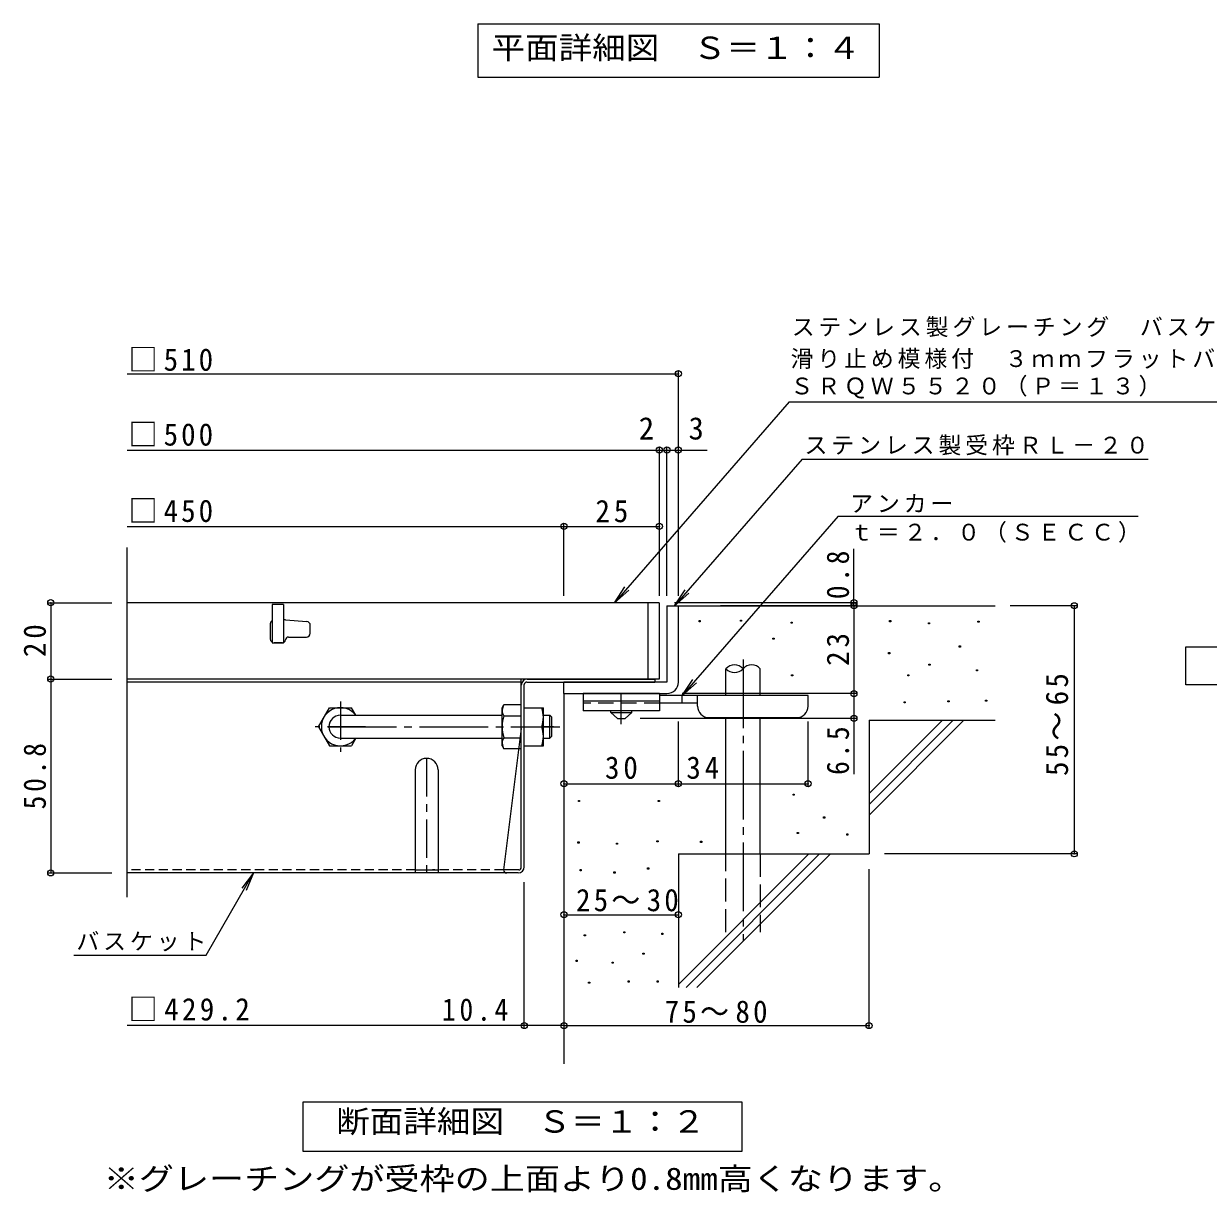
# Model space of a CAD drawing. Units: millimetres on the paper, enlarged 4 times, with parts at other scales. Extents: x -926 to 1052, y -789 to 724.
# Drawn here: x -880 to -259, y -633 to -21 of the extents above; entities that cross this region are included whole.
import ezdxf
from ezdxf.enums import TextEntityAlignment as Align

# ---------------------------------------------------------------- set-up
doc = ezdxf.new("R2010")
doc.units = ezdxf.units.MM
doc.header["$LTSCALE"] = 4
doc.header["$PDMODE"] = 32
doc.header["$PDSIZE"] = 3.2
for name, pattern in [('CHAIN1', [8, 5, -1, 1, -1]), ('CHAIN2', [12, 9, -1, 1, -1]), ('DASHED1', [1.8, 1.2, -0.6]), ('DASHED2', [3, 2, -1]), ('DASHED3', [4, 3, -1])]:
    doc.linetypes.add(name, pattern=pattern)
for name, color, linetype, lineweight in [('A-5', 7, 'Continuous', 9), ('D-0', 7, 'Continuous', 9), ('D-1', 2, 'Continuous', 9), ('D-2', 3, 'Continuous', 9), ('D-4', 7, 'Continuous', 9), ('D-5', 7, 'Continuous', 9), ('D-6', 6, 'Continuous', 9), ('D-7', 2, 'Continuous', 9), ('D-8', 2, 'Continuous', 9), ('D-9', 4, 'Continuous', 9), ('D-B', 2, 'Continuous', 9)]:
    doc.layers.add(name, color=color, linetype=linetype, lineweight=lineweight)
doc.styles.add('ＭＳ ゴシック', font='')
doc.styles.get('ＭＳ ゴシック').set_extended_font_data('MS Gothic')

msp = doc.modelspace()

# ---------------------------------------------------------------- linework, layer by layer
at = {"layer": 'A-5'}
for p, q in [((-641.913, -20.638), (-431.513, -20.638)), ((-641.913, -20.638), (-641.913, -48.638)), ((-431.513, -20.638), (-431.513, -48.638)), ((-641.913, -48.638), (-431.513, -48.638))]:
    msp.add_line(p, q, dxfattribs=at)
at = {"layer": 'D-0'}
for points in [[(-525.862, -334.017), (-525.862, -333.417), (-525.262, -333.417), (-525.262, -334.017)], [(-504.206, -333.747), (-504.206, -333.147), (-503.606, -333.147), (-503.606, -333.747)], [(-477.678, -334.83), (-477.678, -334.229), (-477.078, -334.229), (-477.078, -334.83)], [(-425.974, -334.017), (-425.974, -333.417), (-425.374, -333.417), (-425.374, -334.017)], [(-405.672, -335.1), (-405.672, -334.5), (-405.072, -334.5), (-405.072, -335.1)], [(-379.685, -334.288), (-379.685, -333.688), (-379.085, -333.688), (-379.085, -334.288)], [(-487.152, -343.221), (-487.152, -342.621), (-486.552, -342.621), (-486.552, -343.221)], [(-389.43, -347.282), (-389.43, -346.682), (-388.83, -346.682), (-388.83, -347.282)], [(-426.516, -350.801), (-426.516, -350.201), (-425.916, -350.201), (-425.916, -350.801)], [(-405.401, -356.756), (-405.401, -356.156), (-404.801, -356.156), (-404.801, -356.756)], [(-380.497, -359.734), (-380.497, -359.134), (-379.897, -359.134), (-379.897, -359.734)], [(-477.407, -362.441), (-477.407, -361.841), (-476.807, -361.841), (-476.807, -362.441)], [(-416.5, -362.441), (-416.5, -361.841), (-415.9, -361.841), (-415.9, -362.441)], [(-418.395, -376.517), (-418.395, -375.917), (-417.795, -375.917), (-417.795, -376.517)], [(-395.386, -375.976), (-395.386, -375.376), (-394.786, -375.376), (-394.786, -375.976)], [(-375.625, -375.705), (-375.625, -375.105), (-375.025, -375.105), (-375.025, -375.705)], [(-589.121, -428.254), (-589.121, -427.654), (-588.521, -427.654), (-588.521, -428.254)], [(-547.247, -428.254), (-547.247, -427.654), (-546.647, -427.654), (-546.647, -428.254)], [(-476.595, -424.972), (-476.595, -424.372), (-475.995, -424.372), (-475.995, -424.972)], [(-460.624, -436.883), (-460.624, -436.283), (-460.024, -436.283), (-460.024, -436.883)], [(-474.43, -445.004), (-474.43, -444.404), (-473.83, -444.404), (-473.83, -445.004)], [(-448.442, -445.816), (-448.442, -445.216), (-447.842, -445.216), (-447.842, -445.816)], [(-589.426, -450.029), (-589.426, -449.428), (-588.826, -449.428), (-588.826, -450.029)], [(-569.174, -450.638), (-569.174, -450.038), (-568.574, -450.038), (-568.574, -450.638)], [(-548.009, -449.42), (-548.009, -448.82), (-547.409, -448.82), (-547.409, -449.42)], [(-525.047, -449.611), (-525.047, -449.011), (-524.447, -449.011), (-524.447, -449.611)], [(-588.208, -464.494), (-588.208, -463.894), (-587.608, -463.894), (-587.608, -464.494)], [(-570.544, -465.712), (-570.544, -465.112), (-569.944, -465.112), (-569.944, -465.712)], [(-552.881, -463.581), (-552.881, -462.981), (-552.281, -462.981), (-552.281, -463.581)], [(-565.367, -497.079), (-565.367, -496.479), (-564.767, -496.479), (-564.767, -497.079)], [(-586.076, -498.602), (-586.076, -498.002), (-585.476, -498.002), (-585.476, -498.602)], [(-545.42, -497.841), (-545.42, -497.241), (-544.82, -497.241), (-544.82, -497.841)], [(-555.318, -508.195), (-555.318, -507.595), (-554.718, -507.595), (-554.718, -508.195)], [(-590.339, -512.002), (-590.339, -511.402), (-589.739, -511.402), (-589.739, -512.002)], [(-571.458, -512.915), (-571.458, -512.315), (-570.858, -512.315), (-570.858, -512.915)], [(-583.792, -523.422), (-583.792, -522.822), (-583.192, -522.822), (-583.192, -523.422)], [(-563.083, -522.813), (-563.083, -522.213), (-562.483, -522.213), (-562.483, -522.813)], [(-547.857, -522.813), (-547.857, -522.213), (-547.257, -522.213), (-547.257, -522.813)]]:
    msp.add_lwpolyline(points, close=True, dxfattribs=at)
at = {"layer": 'D-1'}
for p, q in [((-542.713, -325.638), (-542.713, -365.638)), ((-542.713, -325.638), (-536.713, -325.638)), ((-536.713, -365.638), (-536.713, -325.638)), ((-542.713, -365.638), (-596.713, -365.638)), ((-596.713, -371.637), (-596.713, -365.638)), ((-596.713, -371.637), (-544.713, -371.637)), ((-544.713, -371.637), (-542.713, -371.637))]:
    msp.add_line(p, q, dxfattribs=at)
at = {"layer": 'D-1', "color": 3}
for p, q in [((-607.52, -383.038), (-604.12, -383.038)), ((-604.12, -383.038), (-603.12, -384.038)), ((-604.12, -395.038), (-604.12, -383.038)), ((-603.12, -394.038), (-603.12, -384.038)), ((-607.52, -395.038), (-604.12, -395.038)), ((-604.12, -395.038), (-603.12, -394.038))]:
    msp.add_line(p, q, dxfattribs=at)
at = {"layer": 'D-1'}
msp.add_arc((-542.713, -365.638), 6, 270, 0, dxfattribs=at)
at = {"layer": 'D-2'}
for p, q in [((-825.78, -478.28), (-825.78, -295.158)), ((-546.713, -324.038), (-825.78, -324.038)), ((-743.713, -325.038), (-743.713, -345.038)), ((-552.712, -324.038), (-552.712, -364.038)), ((-546.713, -324.038), (-546.713, -364.038)), ((-750.713, -335.038), (-750.713, -343.038)), ((-742.789, -333.038), (-743.713, -333.038)), ((-742.636, -333.044), (-731.559, -333.896)), ((-729.713, -340.038), (-729.713, -335.89)), ((-749.712, -345.038), (-743.713, -345.038)), ((-744.213, -345.038), (-748.712, -345.038)), ((-741.212, -342.038), (-731.713, -342.038)), ((-546.713, -364.038), (-825.78, -364.038))]:
    msp.add_line(p, q, dxfattribs=at)
msp.add_lwpolyline([(-743.713, -325.038), (-749.712, -325.038), (-749.712, -345.038)], dxfattribs=at)
for centre, radius, start, end in [((-748.712, -335.038), 2, 120.0009, 180), ((-742.789, -335.038), 2, 85.60144, 89.99998), ((-731.713, -335.89), 2, 0, 85.60141), ((-731.713, -340.038), 2, 270, 0), ((-748.712, -343.038), 2, 180, 270), ((-744.213, -343.538), 1.5, 270, 0), ((-741.212, -343.538), 1.5, 90, 180)]:
    msp.add_arc(centre, radius, start, end, dxfattribs=at)
at = {"layer": 'D-4'}
for p, q in [((-825.78, -204.038), (-536.713, -204.038)), ((-536.713, -320.456), (-536.713, -202.837)), ((-825.78, -244.038), (-546.712, -244.038)), ((-546.712, -320.456), (-546.712, -242.838)), ((-546.712, -244.038), (-544.712, -244.038)), ((-544.712, -244.038), (-521.648, -244.038)), ((-542.712, -320.456), (-542.712, -242.838)), ((-825.78, -284.038), (-596.713, -284.038)), ((-596.713, -320.456), (-596.713, -282.837)), ((-596.713, -284.038), (-546.712, -284.038)), ((-444.727, -325.638), (-444.727, -295.893)), ((-866.98, -324.038), (-833.78, -324.038)), ((-865.78, -324.038), (-865.78, -364.037)), ((-443.527, -324.038), (-538.713, -324.038)), ((-443.527, -325.638), (-514.676, -325.638)), ((-444.727, -325.638), (-444.727, -371.638)), ((-328.008, -325.638), (-362.712, -325.638)), ((-329.208, -325.638), (-329.208, -455.638)), ((-866.98, -364.037), (-833.78, -364.037)), ((-866.98, -364.037), (-833.78, -364.037)), ((-865.78, -364.037), (-865.78, -465.638)), ((-443.527, -371.638), (-534.713, -371.638)), ((-444.727, -371.638), (-444.727, -413.878)), ((-443.527, -384.637), (-556.71, -384.637)), ((-536.709, -420.078), (-536.709, -386.237)), ((-468.709, -420.078), (-468.709, -386.237)), ((-328.008, -455.638), (-428.713, -455.638)), ((-866.98, -465.638), (-833.78, -465.638)), ((-759.535, -465.637), (-763.362, -474.876)), ((-436.713, -546.838), (-436.713, -463.638)), ((-617.52, -546.838), (-617.52, -470.438)), ((-596.713, -487.54), (-536.713, -487.54)), ((-617.52, -545.638), (-825.78, -545.638)), ((-596.713, -545.638), (-617.52, -545.638)), ((-596.713, -545.638), (-436.713, -545.638))]:
    msp.add_line(p, q, dxfattribs=at)
for points in [[(-596.709, -418.878), (-536.709, -418.878), (-468.709, -418.878)], [(-853.612, -508.645), (-784.365, -508.645), (-759.535, -465.637), (-765.622, -473.571)]]:
    msp.add_lwpolyline(points, dxfattribs=at)
for p in [(-536.713, -204.038), (-546.712, -244.038), (-542.712, -244.038), (-536.713, -244.038), (-596.713, -284.038), (-546.712, -284.038), (-865.78, -324.038), (-444.727, -324.038), (-444.727, -325.638), (-329.208, -325.638), (-865.78, -364.037), (-444.727, -371.638), (-444.727, -384.637), (-596.709, -418.878), (-536.709, -418.878), (-468.709, -418.878), (-329.208, -455.638), (-865.78, -465.638), (-596.713, -487.54), (-536.713, -487.54), (-617.52, -545.638), (-596.713, -545.638), (-436.713, -545.638)]:
    msp.add_point(p, dxfattribs=at)
at = {"layer": 'D-5'}
for p, q in [((-478.622, -218.756), (-570.256, -324.038)), ((-478.622, -218.756), (-169.505, -218.756)), ((-471.832, -248.756), (-290.501, -248.756)), ((-452.998, -278.756), (-534.709, -372.637)), ((-452.998, -278.756), (-295.667, -278.756)), ((-570.256, -324.038), (-564.732, -315.702)), ((-570.256, -324.038), (-562.762, -317.416)), ((-538.748, -325.638), (-531.254, -319.016)), ((-534.709, -372.637), (-529.184, -364.302)), ((-534.709, -372.637), (-527.216, -366.015))]:
    msp.add_line(p, q, dxfattribs=at)
msp.add_lwpolyline([(-471.832, -248.756), (-538.748, -325.638), (-533.223, -317.302)], dxfattribs=at)
for points in [[(-270.712, -367.137), (-270.712, -347.137), (-180.713, -347.137), (-180.713, -367.137)], [(-733.51, -611.637), (-733.51, -585.638), (-503.51, -585.638), (-503.51, -611.637)]]:
    msp.add_lwpolyline(points, close=True, dxfattribs=at)
at = {"layer": 'D-6'}
for p, q in [((-536.713, -325.638), (-370.712, -325.638)), ((-511.795, -372.637), (-511.795, -358.637)), ((-493.795, -372.637), (-493.795, -358.637)), ((-596.713, -371.637), (-596.713, -565.638)), ((-511.795, -455.638), (-511.795, -384.237)), ((-493.795, -455.638), (-493.795, -384.237)), ((-436.713, -424.041), (-398.308, -385.637)), ((-436.713, -385.637), (-370.712, -385.637)), ((-436.713, -429.698), (-392.652, -385.637)), ((-436.713, -385.637), (-436.713, -455.638)), ((-436.713, -435.354), (-386.996, -385.637)), ((-536.713, -455.638), (-536.713, -525.638)), ((-536.713, -455.638), (-436.713, -455.638)), ((-536.713, -524.041), (-468.309, -455.638)), ((-532.653, -525.638), (-462.652, -455.638)), ((-526.997, -525.638), (-456.996, -455.638))]:
    msp.add_line(p, q, dxfattribs=at)
at = {"layer": 'D-6', "linetype": 'CHAIN2'}
msp.add_line((-502.795, -353.712), (-502.795, -500.971), dxfattribs=at)
at = {"layer": 'D-6', "linetype": 'DASHED3'}
for p, q in [((-511.795, -496.638), (-511.795, -455.638)), ((-493.795, -455.638), (-493.795, -496.638))]:
    msp.add_line(p, q, dxfattribs=at)
at = {"layer": 'D-6'}
for centre, start, end in [((-507.296, -362.699), 42.07146, 137.92854), ((-507.296, -354.575), 222.07146, 317.92854), ((-498.295, -362.699), 42.07146, 137.92854)]:
    msp.add_arc(centre, 6.062, start, end, dxfattribs=at)
at = {"layer": 'D-7'}
for p, q in [((-619.12, -364.038), (-825.78, -364.038)), ((-619.12, -365.638), (-825.78, -365.638)), ((-619.12, -462.704), (-619.12, -364.038)), ((-616.186, -365.638), (-549.113, -365.638)), ((-615.92, -364.038), (-549.113, -364.038)), ((-549.113, -364.038), (-549.113, -365.638)), ((-617.52, -462.438), (-617.52, -366.971)), ((-619.12, -390.038), (-628.344, -464.038)), ((-620.72, -465.638), (-825.78, -465.638)), ((-620.453, -464.038), (-628.344, -464.038))]:
    msp.add_line(p, q, dxfattribs=at)
at = {"layer": 'D-7', "linetype": 'DASHED1'}
for p, q in [((-674.72, -464.038), (-825.78, -464.038)), ((-628.344, -464.038), (-665.669, -464.038))]:
    msp.add_line(p, q, dxfattribs=at)
at = {"layer": 'D-7'}
for centre, radius, start, end in [((-615.92, -367.238), 3.2, 90, 180), ((-616.186, -366.971), 1.333, 90, 180), ((-626.744, -464.038), 1.6, 180, 270), ((-620.72, -462.438), 3.2, 270, 0), ((-620.453, -462.704), 1.333, 270, 0)]:
    msp.add_arc(centre, radius, start, end, dxfattribs=at)
at = {"layer": 'D-8', "linetype": 'CHAIN1'}
for p, q in [((-713.913, -375.845), (-713.913, -402.23)), ((-700.72, -389.038), (-727.105, -389.038)), ((-668.72, -405.638), (-668.72, -465.638))]:
    msp.add_line(p, q, dxfattribs=at)
at = {"layer": 'D-8'}
for p, q in [((-674.72, -411.638), (-674.72, -465.638)), ((-662.72, -411.638), (-662.72, -465.638)), ((-674.72, -464.038), (-662.72, -464.038)), ((-674.72, -464.038), (-665.669, -464.038))]:
    msp.add_line(p, q, dxfattribs=at)
msp.add_arc((-668.72, -411.638), 6, 0, 180, dxfattribs=at)
at = {"layer": 'D-9', "color": 3}
for p, q in [((-586.709, -371.637), (-586.709, -380.637)), ((-546.709, -371.637), (-586.709, -371.637)), ((-546.709, -371.637), (-546.709, -380.637)), ((-546.709, -375.637), (-586.709, -375.637)), ((-546.709, -380.637), (-586.709, -380.637))]:
    msp.add_line(p, q, dxfattribs=at)
at = {"layer": 'D-9', "linetype": 'CHAIN1'}
msp.add_line((-566.709, -387.733), (-566.709, -371.637), dxfattribs=at)
at = {"layer": 'D-9'}
for p, q in [((-468.709, -372.637), (-546.709, -372.637)), ((-534.709, -376.637), (-534.709, -372.637)), ((-526.709, -378.237), (-526.709, -372.637)), ((-468.709, -378.237), (-468.709, -372.637)), ((-526.699, -376.637), (-546.709, -376.637)), ((-520.709, -384.237), (-474.709, -384.237))]:
    msp.add_line(p, q, dxfattribs=at)
at = {"layer": 'D-9', "color": 3, "linetype": 'DASHED2'}
msp.add_line((-546.709, -376.637), (-586.709, -376.637), dxfattribs=at)
at = {"layer": 'D-9', "color": 2}
for p, q in [((-572.209, -381.637), (-572.209, -380.637)), ((-572.209, -381.637), (-568.709, -384.637)), ((-572.209, -381.637), (-561.209, -381.637)), ((-568.709, -384.637), (-564.71, -384.637)), ((-564.71, -384.637), (-561.209, -381.637)), ((-561.209, -381.637), (-561.209, -380.637))]:
    msp.add_line(p, q, dxfattribs=at)
at = {"layer": 'D-9'}
for centre, start, end in [((-520.709, -378.237), 180, 270), ((-474.709, -378.237), 270, 0)]:
    msp.add_arc(centre, 6, start, end, dxfattribs=at)
at = {"layer": 'D-B'}
for p, q in [((-629.12, -379.038), (-628.254, -377.538)), ((-619.12, -377.538), (-628.254, -377.538)), ((-725.413, -389.038), (-719.639, -379.038)), ((-719.639, -379.038), (-708.186, -379.038)), ((-705.886, -383.022), (-708.186, -379.038)), ((-629.12, -399.037), (-629.12, -379.038)), ((-628.254, -383.311), (-619.12, -383.311)), ((-617.52, -379.038), (-607.52, -379.038)), ((-607.52, -399.038), (-607.52, -379.038)), ((-725.413, -389.038), (-719.639, -399.038)), ((-617.52, -389.038), (-608.386, -389.038)), ((-705.877, -395.038), (-708.186, -399.038)), ((-628.254, -394.764), (-619.12, -394.764)), ((-719.639, -399.038), (-708.186, -399.038)), ((-629.12, -399.037), (-628.254, -400.538)), ((-619.12, -400.538), (-628.254, -400.538)), ((-617.52, -399.038), (-607.52, -399.038))]:
    msp.add_line(p, q, dxfattribs=at)
at = {"layer": 'D-B', "color": 3}
for p, q in [((-713.913, -383.038), (-629.12, -383.038)), ((-713.913, -395.038), (-629.12, -395.038))]:
    msp.add_line(p, q, dxfattribs=at)
at = {"layer": 'D-B', "color": 3, "linetype": 'CHAIN2'}
msp.add_line((-720.489, -389.038), (-598.91, -389.038), dxfattribs=at)
at = {"layer": 'D-B', "linetype": 'CHAIN1'}
msp.add_line((-602.147, -389.038), (-608.27, -389.038), dxfattribs=at)
at = {"layer": 'D-B'}
for centre, radius, start, end in [((-622.556, -380.827), 6.579, 149.99998, 176.07924), ((-713.913, -389.038), 10, 36.87019, 323.12981), ((-623.65, -380.357), 5.47, 180.2103, 212.68507), ((-609.754, -389.038), 19.365, 162.79973, 197.20026), ((-622.386, -384.037), 14.866, 340.34633, 19.65366), ((-622.386, -394.038), 14.866, 340.34633, 19.65366), ((-623.65, -397.718), 5.47, 147.31491, 179.78969), ((-622.556, -397.248), 6.579, 183.92075, 210)]:
    msp.add_arc(centre, radius, start, end, dxfattribs=at)
at = {"layer": 'D-B', "color": 3}
msp.add_arc((-713.913, -389.038), 6, 90, 270, dxfattribs=at)

# ---------------------------------------------------------------- texts
at = {"layer": 'A-5', "color": 2, "style": 'ＭＳ ゴシック', "width": 1.1}
msp.add_text('平面詳細図\u3000Ｓ＝１：４', height=11.73, dxfattribs=at).set_placement((-634.713, -42.638), align=Align.BOTTOM_LEFT)
at = {"layer": 'D-4', "color": 2, "style": 'ＭＳ ゴシック'}
for s, p in [('2', (-557.449, -242.038)), ('3', (-531.392, -242.038))]:
    msp.add_text(s, height=11.73, dxfattribs=at).set_placement(p, align=Align.BOTTOM_LEFT)
at = {"layer": 'D-4', "color": 2, "style": 'ＭＳ ゴシック', "width": 1.15}
msp.add_text('※グレーチングが受枠の上面より0.8mm高くなります。', height=11.73, dxfattribs=at).set_placement((-838.01, -635.223), align=Align.BOTTOM_LEFT)
at = {"layer": 'D-4', "color": 2, "char_height": 11.73, "attachment_point": 7, "style": 'ＭＳ ゴシック'}
for s, insert in [('\\T1.21;\\W0.95;□510', (-824.994, -202.815)), ('\\T1.21;\\W0.95;□500', (-824.994, -242.037)), ('\\T1.21;\\W0.95;□450', (-824.994, -282.037)), ('\\T1.27;\\W0.95;25', (-580.212, -282.037)), ('\\T1.27;\\W0.95;30', (-575.209, -416.478)), ('\\T1.27;\\W0.95;34', (-532.563, -416.478)), ('\\T1.22;\\W0.95;25～30', (-590.393, -485.885)), ('\\T1.23;\\W0.95;□429.2', (-824.994, -543.238)), ('\\T1.28;\\W0.9;10.4', (-660.688, -543.238)), ('\\T1.22;\\W0.95;75～80', (-543.86, -544.33))]:
    msp.add_mtext(s, dxfattribs=dict(at, insert=insert))
at = {"layer": 'D-4', "color": 2, "char_height": 11.73, "attachment_point": 7, "rotation": 90, "style": 'ＭＳ ゴシック'}
for s, insert in [('\\T1.27;\\W0.9;0.8', (-447.127, -322.165)), ('\\T1.27;\\W0.95;20', (-868.18, -352.537)), ('\\T1.27;\\W0.95;23', (-447.127, -357.138)), ('\\T1.22;\\W0.95;55～65', (-332.251, -414.84)), ('\\T1.27;\\W0.9;6.5', (-447.127, -414.271)), ('\\T1.28;\\W0.9;50.8', (-868.18, -432.337))]:
    msp.add_mtext(s, dxfattribs=dict(at, insert=insert))
at = {"layer": 'D-4', "insert": (-852.365, -506.741), "char_height": 8.798, "attachment_point": 7, "style": 'ＭＳ ゴシック'}
msp.add_mtext('\\T1.17;バスケット', dxfattribs=at)
at = {"layer": 'D-5', "color": 2, "style": 'ＭＳ ゴシック', "width": 1.1}
msp.add_text('断面詳細図\u3000Ｓ＝１：２', height=11.73, dxfattribs=at).set_placement((-716.14, -605.249), align=Align.BOTTOM_LEFT)
at = {"layer": 'D-5', "char_height": 8.798, "attachment_point": 7, "style": 'ＭＳ ゴシック'}
for s, insert in [('\\T1.17;ステンレス製グレーチング\u3000バスケット付', (-477.297, -184.888)), ('\\T1.17;滑り止め模様付\u3000３ｍｍフラットバー\u3000集水桝用', (-477.918, -201.551)), ('\\T1.17;ＳＲＱＷ５５２０（Ｐ＝１３）', (-478.005, -217.074)), ('\\T1.17;ステンレス製受枠ＲＬ－２０', (-470.585, -246.852)), ('\\T1.17;アンカー', (-446.686, -276.892)), ('\\T1.17;ｔ＝２．０（ＳＥＣＣ）', (-446.686, -292.619))]:
    msp.add_mtext(s, dxfattribs=dict(at, insert=insert))

doc.saveas('drawing.dxf')
